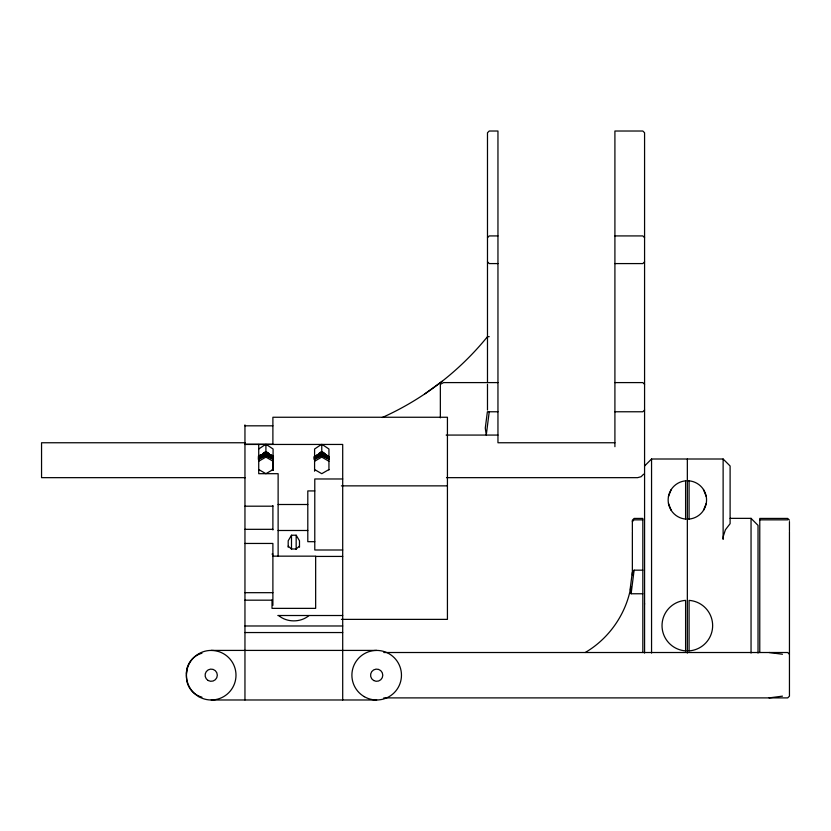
<?xml version="1.0" encoding="UTF-8"?>
<svg xmlns="http://www.w3.org/2000/svg" width="831" height="831" viewBox="0 0 831 831"><rect width="100%" height="100%" fill="white"/><g stroke="black" fill="none" stroke-linecap="round" stroke-linejoin="round"><path stroke-width="1.25" d="M644.576 604.147L644.576 603.618M642.83 593.76L631.124 593.76L634.105 570.17L642.83 570.17M489.23 411.771L486.26 435.07L485.283 428.069L487.382 411.771L497.956 411.771M668.456 496.471L671.251 489.48M706.225 503.451L703.452 510.4M630.926 586.634C626.221 613.88 609.092 638.561 585.221 652.512M299.482 547.234L299.482 540.794L296.168 535.216L291.494 535.216L288.191 540.794L288.191 547.234M634.105 570.17L632.256 572.652L630.158 589.148L631.124 593.76M643.641 474.169L641.085 476.724L637.595 477.659L446.496 477.659M487.485 237.666L489.23 235.921L497.956 235.921M299.482 546.133L296.168 548.99L291.494 548.99L288.191 546.133M644.576 261.838L642.83 263.583L614.909 263.583M644.576 410.026L642.83 411.771L614.909 411.771M644.576 465.994L651.556 459.003L723.126 459.003L730.106 465.994L730.106 523.686L725.421 529.752L723.385 536.005A14.979 10.585 -90 0 0 723.126 539.298L723.126 459.003M632.36 521.598L634.105 519.853L642.83 519.853M309.007 615.511C300.801 622.648 286.861 622.658 278.665 615.511M424.901 393.832L442.092 381.325M258.721 449.01L265.567 444.45M258.721 456.884L265.91 452.095L265.91 444.45M321.42 444.45L314.585 449.01L314.585 471.208M314.585 456.884L321.763 452.095L321.763 444.45M258.721 470.429L259.511 469.993M263.749 452.853L265.91 451.607L268.06 452.853M258.721 461.247L265.91 457.102L273.087 461.247M273.087 469.546L265.91 473.691L258.721 469.546M319.613 452.853L321.763 451.607L323.913 452.853M314.585 461.247L321.763 457.102L328.941 461.247M328.941 469.546L321.763 473.691L314.585 469.546M272.371 469.962L272.89 470.315L272.308 469.993L272.89 470.315L272.89 461.132M258.368 456.635L265.91 452.334L273.441 456.635M314.222 456.635L321.763 452.334L328.224 456.022M258.368 456.115L260.529 454.889M262.679 453.664L265.91 451.835L269.14 453.664M318.533 453.664L321.763 451.835M258.368 457.372L265.91 453.155L273.441 457.372M314.222 457.372L321.763 453.155L329.294 457.372M259.449 456.261L265.91 452.666L273.441 456.863M314.222 456.863L321.763 452.666L328.224 456.261M258.368 458.172L265.91 454.069L273.441 458.172M314.222 458.172L321.763 454.069L329.294 458.172M258.368 457.673L265.91 453.591L273.441 457.673M314.222 457.673L321.763 453.591L329.294 457.673M258.368 459.024L265.91 455.066L273.441 459.024M314.222 459.024L321.763 455.066L329.294 459.024M258.368 458.556L265.91 454.609L273.441 458.556M314.222 458.556L321.763 454.609L329.294 458.556M258.368 459.481L265.91 455.71L273.441 459.481M314.222 459.481L321.763 455.71L329.294 459.481M769.091 697.895L782.47 696.149M614.909 235.921L642.83 235.921L644.576 237.666M497.956 263.583L489.23 263.583L487.485 261.838M489.23 336.669L487.485 336.669A287.36 287.36 0 0 1 382.302 417.505M497.956 382.592L443.557 382.592L440.347 384.338L440.347 417.858M614.909 382.592L642.83 382.592L644.576 384.338M244.958 425.825L272.89 425.825M446.154 435.07L497.956 435.07M245.093 442.757L41.55 442.757L41.55 477.659L245.415 477.659M614.909 442.757L497.956 442.757L497.956 131.018L489.23 131.018L487.485 132.763L487.485 382.592M244.958 444.253L272.89 444.253M244.958 444.45L342.704 444.45L342.704 699.982M342.704 478.978L314.783 478.978L314.783 549.997L342.704 549.997M341.416 485.865L447.431 485.865M314.783 490.924L307.802 490.924L307.802 541.687L314.783 541.687M278.125 504.5L307.802 504.5M244.958 506.193L272.89 506.193M730.106 518.357L751.047 518.357L758.028 525.358L758.028 653.062M759.773 519.853L787.705 519.853M244.958 529.326L272.89 529.326M278.125 530.49L307.802 530.49M244.958 543.453L272.89 543.453L272.89 605.394M272.017 554.08L272.89 554.08M272.89 556.157L315.655 556.157L315.655 608.365L272.017 608.365L272.017 599.94M315.655 556.427L342.704 556.427M244.958 592.68L272.89 592.68M244.958 600.179L272.017 600.179M277.814 615.511L342.704 615.511M341.416 619.375L447.431 619.375L447.431 417.255L272.89 417.255L272.89 444.45M244.958 625.982L342.704 625.982M244.958 632.547L342.704 632.547M211.209 650.413L376.682 650.413M383.797 652.512L787.705 652.512L789.45 654.257M383.797 697.895L787.705 697.895L789.45 696.149L789.45 531.445M211.209 699.982L376.682 699.982M769.091 652.512L782.47 654.257M322.833 452.438L324.994 453.664M271.29 454.889L273.441 456.115M322.106 444.45L328.941 449.01L328.941 469.962M321.763 452.095L328.941 456.884M266.252 444.45L273.087 449.01L273.087 469.962M265.91 452.095L273.087 456.884M789.45 520.175L787.705 518.43L759.773 518.43L759.773 652.512M703.431 489.48L706.225 496.471M671.251 510.431L668.456 503.451M789.45 521.598L789.45 530.656M751.047 518.357L751.047 653.062M688.504 480.796A19.186 19.186 0 0 1 689.086 480.837L689.086 519.074A19.206 19.206 0 0 1 688.504 519.126M689.086 650.881L689.086 600.377A25.314 25.314 0 0 1 712.645 625.629A25.314 25.314 0 0 1 689.086 650.881A25.304 25.304 0 0 1 688.504 650.912M687.341 459.003L687.341 653.062M685.596 480.837L685.596 519.074M685.596 650.881L685.596 600.377A25.314 25.314 0 0 0 662.027 625.629A25.314 25.314 0 0 0 685.596 650.881A25.294 25.294 0 0 0 686.177 650.912M651.556 459.003L651.556 653.062M644.576 653.062L644.576 132.763L642.83 131.018L614.909 131.018L614.909 446.683M642.83 652.512L642.83 518.43L634.105 518.43L632.36 520.175L632.36 530.656M632.36 531.445L632.36 575.114M487.485 384.338L487.485 410.026M321.763 454.069L321.763 454.609M321.763 455.066L321.763 455.71M296.168 535.216L296.168 549.468M291.494 535.216L291.494 549.468M278.125 556.344L278.125 473.691L258.721 473.691L258.721 444.45M272.89 505.57L272.89 529.949M265.91 454.069L265.91 454.609M265.91 455.066L265.91 455.71M244.958 424.89L244.958 699.982M187.141 668.031A34.248 34.248 0 0 0 187.141 682.365A20.941 20.941 0 0 0 201.943 697.178M186.424 673.453A20.941 20.941 0 0 1 201.943 653.228M689.086 480.837A19.196 19.196 0 0 1 689.086 519.074M686.177 519.126A19.196 19.196 0 0 1 668.145 499.961A19.196 19.196 0 0 1 686.177 480.796M208.155 680.496A6.108 6.108 0 0 0 217.317 675.198A6.108 6.108 0 0 0 208.155 669.911A6.108 6.108 0 0 0 208.155 680.496M373.628 680.496A6.108 6.108 0 0 0 382.79 675.198A6.108 6.108 0 0 0 373.628 669.911A6.108 6.108 0 0 0 373.628 680.496M198.817 696.669A24.785 24.785 0 0 0 235.994 675.198A24.785 24.785 0 0 0 198.817 653.737A24.785 24.785 0 0 0 198.817 696.669M364.29 696.669A24.785 24.785 0 0 0 401.466 675.198A24.785 24.785 0 0 0 364.29 653.737A24.785 24.785 0 0 0 364.29 696.669"/></g></svg>
